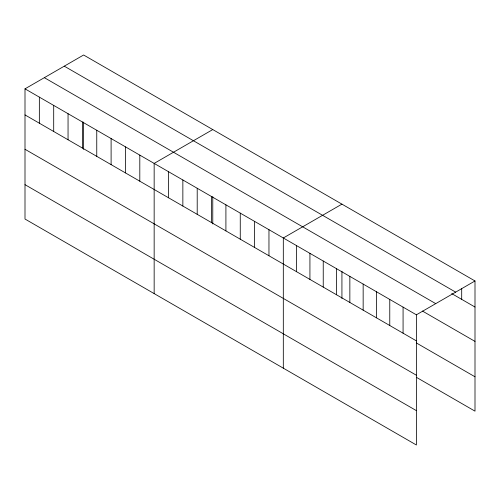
<?xml version="1.0" encoding="UTF-8"?>
<svg xmlns="http://www.w3.org/2000/svg" width="500" height="500" viewBox="0 0 500 500"><rect width="100%" height="100%" fill="white"/><g stroke="black" fill="none" stroke-linecap="round" stroke-linejoin="round"><path stroke-width="0.75" d="M25 88.844L416.388 314.806L416.388 445L25 219.031L25 88.844L83.612 55L475 280.969L475 411.156L416.45 377.35M212.775 129.569L154.156 163.412L154.156 293.6M341.931 204.137L283.312 237.981L283.312 368.169M416.388 314.806L475 280.969M64.275 66.169L455.656 292.131M451.712 293.587L475 307.038M44.344 77.675L435.725 303.637M422.438 311.05L475 341.394M25 114.913L416.388 340.875M416.45 342.994L475 376.794M25 149.275L416.388 375.238M25 184.675L416.388 410.637M461.694 288.619L461.694 299.35M403.075 307.125L403.075 333.194M389.769 299.444L389.769 325.513M376.463 291.756L376.463 317.825M363.156 284.075L363.156 310.144M349.85 276.394L349.85 302.462M341.931 271.206L341.931 298.494M336.544 268.712L336.544 294.781M323.237 261.025L323.237 287.1M309.925 253.344L309.925 279.413M296.619 245.662L296.619 271.731M268.962 229.694L268.962 255.763M254.613 221.406L254.613 247.475M240.263 213.125L240.263 239.194M225.912 204.838L225.912 230.906M212.775 196.637L212.775 223.925M211.562 196.55L211.562 222.625M197.206 188.269L197.206 214.338M182.856 179.981L182.856 206.05M168.506 171.7L168.506 197.769M139.806 155.125L139.806 181.194M125.456 146.844L125.456 172.913M111.106 138.556L111.106 164.625M96.756 130.269L96.756 156.337M83.612 122.069L83.612 149.356M82.4 121.988L82.4 148.056M68.05 113.7L68.05 139.769M53.7 105.412L53.7 131.481M39.35 97.131L39.35 123.2"/></g></svg>
